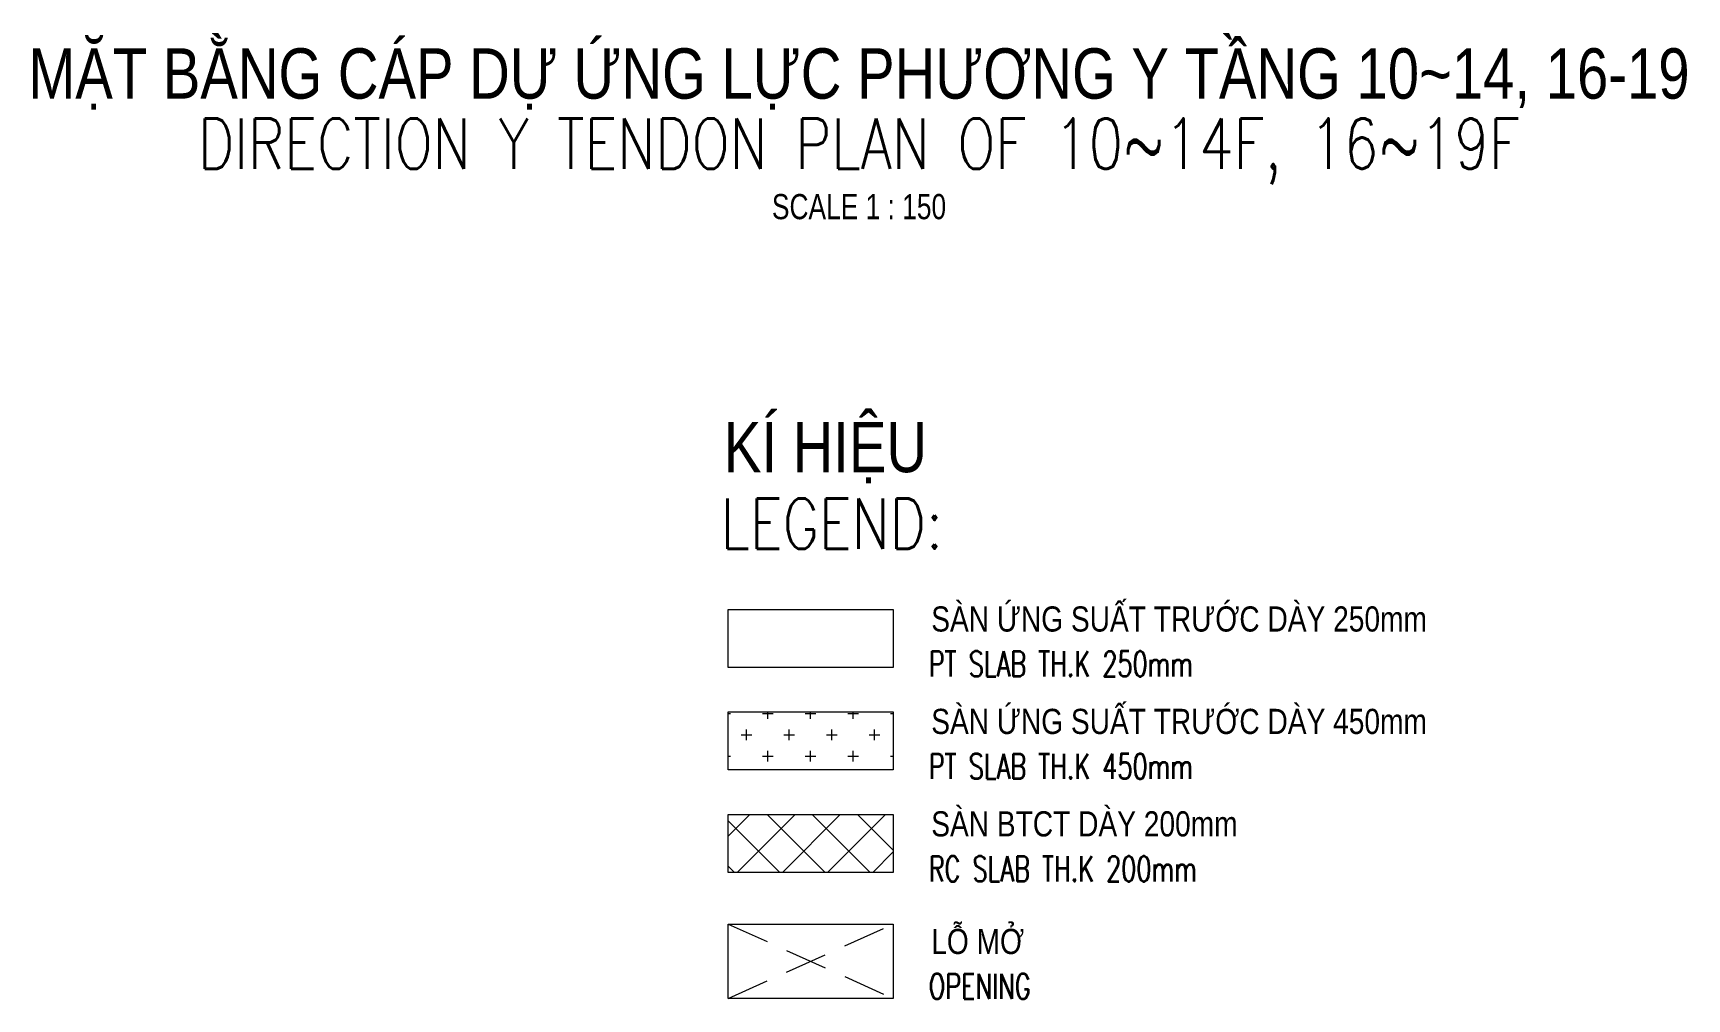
# Model space of a CAD drawing. Header units: millimetres. Extents: x 131629 to 591045, y -24154 to 44091.
# Drawn here: x 529527 to 554169, y -22674 to -8287 of the extents above; entities that cross this region are included whole.
import ezdxf
from ezdxf.enums import TextEntityAlignment as Align

# ---------------------------------------------------------------- set-up
doc = ezdxf.new("R2010")
doc.units = ezdxf.units.MM
doc.linetypes.add('DASHED', pattern=[19.05, 12.7, -6.35])
for name, color, linetype, lineweight in [('NDC_S_ANNO', 7, 'Continuous', 20), ('NDC_S_ENG TEXT', 2, 'Continuous', 9), ('NDC_S_ENG TITLE', 3, 'Continuous', 20), ('NDC_S_HATCH MATERIAL', 8, 'Continuous', 13), ('NDC_S_OPENING', 5, 'DASHED', 15), ('NDC_S_SLAB', 2, 'Continuous', 18), ('NDC_S_TEXT SYMBOL', 7, 'Continuous', 20), ('NDC_S_VN TEXT', 7, 'Continuous', 20), ('NDC_S_VN TITLE', 6, 'Continuous', 35)]:
    doc.layers.add(name, color=color, linetype=linetype, lineweight=lineweight)
doc.styles.add('$0$NDC_EN TXT', font='romans.shx', dxfattribs={"width": 0.8})
doc.styles.add('NDC_ANNO', font='', dxfattribs={"width": 0.8})
doc.styles.add('NDC_EN TXT', font='romans.shx', dxfattribs={"width": 0.8})
doc.styles.add('NDC_VIE TXT', font='arial.ttf', dxfattribs={"width": 0.8})
doc.styles.get('NDC_ANNO').set_extended_font_data('Dotum')

# ---------------------------------------------------------------- blocks, each defined once
blk = doc.blocks.new('Drawing name_symbol')
at = {"layer": 'NDC_S_ENG TITLE', "style": 'NDC_EN TXT', "width": 0.8}
blk.add_attdef('SECTDET1', text='', height=5, dxfattribs=at).set_placement((0, 1.01), align=Align.CENTER)
at = {"layer": 'NDC_S_TEXT SYMBOL', "lineweight": 25, "style": 'NDC_ANNO', "width": 0.8}
blk.add_attdef('SSCALE', text='', height=2.5, dxfattribs=at).set_placement((0, -4), align=Align.CENTER)
at = {"layer": 'NDC_S_VN TITLE', "style": 'NDC_VIE TXT', "width": 0.8}
blk.add_attdef('SECTDET2', text='', height=5, dxfattribs=at).set_placement((0, 7.97), align=Align.CENTER)

msp = doc.modelspace()

# ---------------------------------------------------------------- hatches: boundary and pattern name
at = {"layer": 'NDC_S_HATCH MATERIAL', "ltscale": 100}
h = msp.add_hatch(dxfattribs=at)
h.set_pattern_fill('CROSS', color=256, scale=50)
h.set_pattern_definition([(0, (335926.03, -10168.8), (317.5, 317.5), [158.75, -476.25]), (90, (336005.4, -10248.16), (-317.5, 317.5), [158.75, -476.25])])
h.paths.add_polyline_path([(539883.9, -18399.7), (539883.9, -19263.8), (542342.2, -19263.8), (542342.2, -18399.7)])
h = msp.add_hatch(dxfattribs=at)
h.set_pattern_fill('ANSI37', color=256, scale=150)
h.set_pattern_definition([(45, (344003.86, -16094.3), (-336.7596, 336.7596), []), (135, (344003.86, -16094.3), (-336.7596, -336.7596), [])])
h.paths.add_polyline_path([(539883.9, -19925.7), (539883.9, -20789.8), (542342.2, -20789.8), (542342.2, -19925.7)])

# ---------------------------------------------------------------- linework, layer by layer
at = {"layer": 'NDC_S_OPENING', "ltscale": 50}
for p, q in [((539883.9, -21559.2), (542342.2, -22667.4)), ((539883.9, -22667.4), (542342.2, -21559.2))]:
    msp.add_line(p, q, dxfattribs=at)
at = {"layer": 'NDC_S_SLAB'}
for points in [[(539883.9, -16873.7), (542342.2, -16873.7), (542342.2, -17737.8), (539883.9, -17737.8)], [(539883.9, -18399.7), (542342.2, -18399.7), (542342.2, -19263.8), (539883.9, -19263.8)], [(539883.9, -19925.7), (542342.2, -19925.7), (542342.2, -20789.8), (539883.9, -20789.8)], [(539883.9, -21559.2), (542342.2, -21559.2), (542342.2, -22667.4), (539883.9, -22667.4)]]:
    msp.add_lwpolyline(points, close=True, dxfattribs=at)

# ---------------------------------------------------------------- block references
at = {"layer": 'NDC_S_ANNO', "xscale": 150, "yscale": 150, "zscale": 150}
msp.add_blockref('Drawing name_symbol', (541833.2, -10459.1), dxfattribs=at).add_auto_attribs({'SECTDET1': 'DIRECTION Y TENDON PLAN OF 10~14F, 16~19F', 'SECTDET2': 'MẶT BẰNG CÁP DỰ ỨNG LỰC PHƯƠNG Y TẦNG 10~14, 16-19', 'SSCALE': 'SCALE 1 : 150'})

# ---------------------------------------------------------------- texts
at = {"layer": 'NDC_S_ENG TEXT', "style": '$0$NDC_EN TXT'}
for s, height, width, p in [('LEGEND:', 750, 0.8, (539769.5, -15969)), ('PT SLAB TH.K 250mm', 375, 0.7, (542871, -17870.5)), ('PT SLAB TH.K 450mm', 375, 0.7, (542871, -19396.5)), ('RC SLAB TH.K 200mm', 375, 0.7, (542871, -20922.5)), ('OPENING', 375, 0.7, (542871, -22673.9))]:
    msp.add_text(s, height=height, dxfattribs=dict(at, width=width)).set_placement(p)
at = {"layer": 'NDC_S_VN TEXT', "style": 'NDC_VIE TXT', "width": 0.8}
msp.add_text('KÍ HIỆU', height=750, dxfattribs=at).set_placement((539819.7, -14077.9), align=Align.TOP_LEFT)
for s, p in [('SÀN ỨNG SUẤT TRƯỚC DÀY 250mm', (542909.3, -17201.7)), ('SÀN ỨNG SUẤT TRƯỚC DÀY 450mm', (542909.3, -18727.7)), ('SÀN BTCT DÀY 200mm', (542909.3, -20253.7)), ('LỖ MỞ', (542909.3, -22005.1))]:
    msp.add_text(s, height=375, dxfattribs=at).set_placement(p)

doc.saveas('drawing.dxf')
